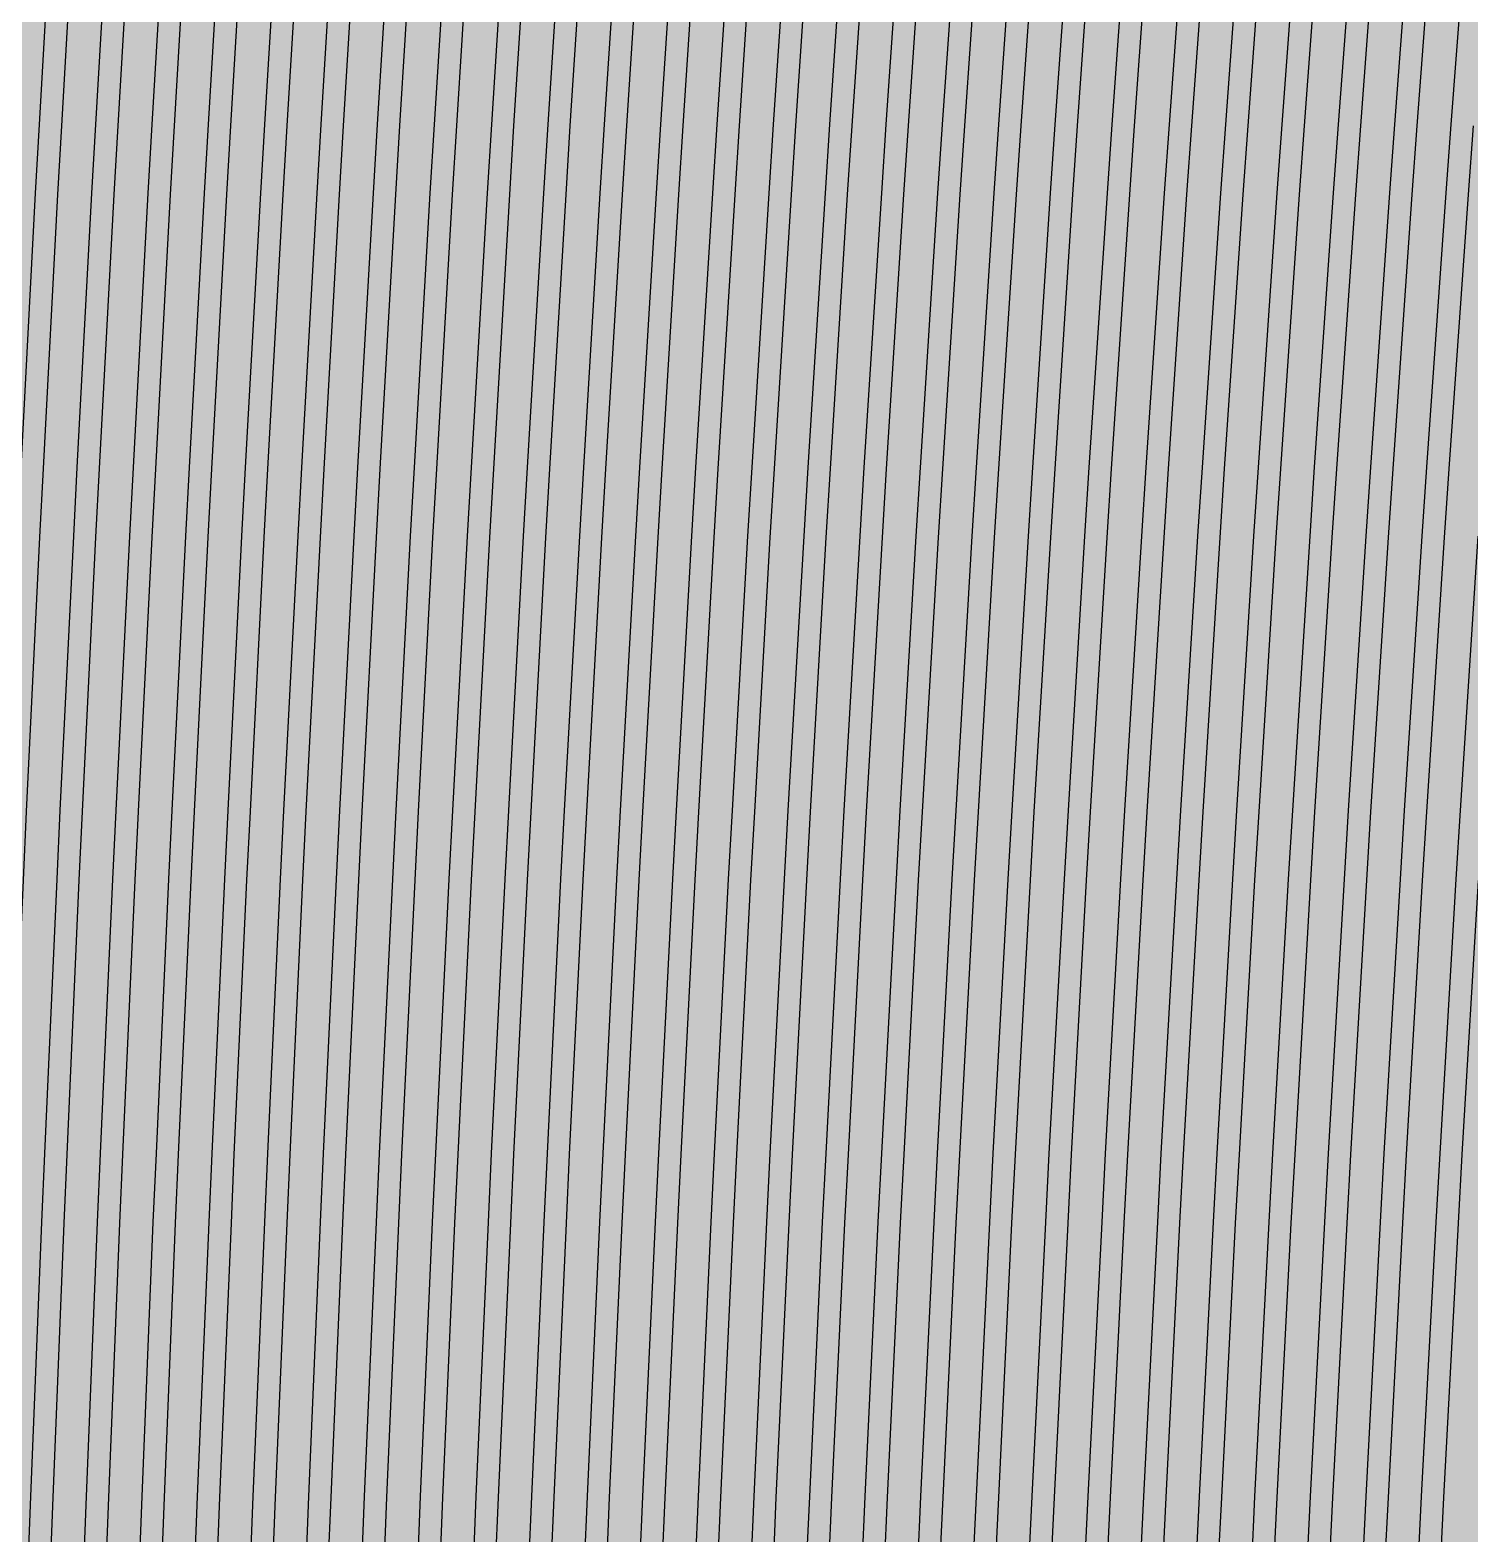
# Model space of a CAD drawing. Header units: metres. Extents: x -7240 to 10960, y -29667 to 1823.
# Drawn here: x 2251.9 to 2383.1, y -17426.4 to -17289.4 of the extents above; entities that cross this region are included whole.
import ezdxf

# ---------------------------------------------------------------- set-up
doc = ezdxf.new("R2010")
doc.units = ezdxf.units.M
doc.layers.add('Metal1', color=4, linetype='CONTINUOUS')
doc.layers.add('Polyimide', color=7, linetype='CONTINUOUS')

msp = doc.modelspace()

# ---------------------------------------------------------------- hatches: boundary and pattern name
at = {"layer": 'Polyimide'}
msp.add_hatch(color=7, dxfattribs=at).paths.add_polyline_path([(4088.45, -11806.89), (4098.72, -11851.21), (4115.58, -11893.47), (4138.63, -11932.7), (4167.35, -11967.99), (4201.08, -11998.53), (4239.03, -12023.62), (4280.35, -12042.68), (4349.18, -12073.73), (4413.2, -12113.76), (4471.26, -12162.04), (4522.3, -12217.69), (4565.39, -12279.7), (4599.74, -12346.94), (4624.73, -12418.19), (4639.91, -12492.16), (4645, -12567.5), (4639.91, -12642.84), (4624.73, -12716.8), (4599.74, -12788.06), (4565.39, -12855.3), (4522.3, -12917.31), (4471.26, -12972.96), (4413.2, -13021.24), (4349.18, -13061.27), (4280.35, -13092.32), (4239.03, -13111.38), (4201.08, -13136.47), (4167.35, -13167.01), (4138.63, -13202.3), (4115.58, -13241.52), (4098.72, -13283.78), (4088.45, -13328.11), (4085, -13373.48), (4085, -13567.5), (4099.45, -13861.55), (4142.64, -14152.77), (4214.18, -14438.35), (4313.36, -14715.55), (4439.24, -14981.69), (4590.59, -15234.21), (4765.97, -15470.68), (4963.68, -15688.82), (5181.82, -15886.53), (5418.29, -16061.91), (5670.81, -16213.26), (5936.95, -16339.14), (6214.15, -16438.32), (6499.73, -16509.85), (6790.95, -16553.05), (7085, -16567.5), (9960.38, -16567.5), (10038.79, -16571.35), (10116.45, -16582.87), (10192.6, -16601.95), (10266.52, -16628.4), (10337.49, -16661.96), (10404.83, -16702.32), (10467.89, -16749.09), (10526.06, -16801.81), (10578.78, -16859.98), (10625.55, -16923.04), (10665.91, -16990.38), (10699.48, -17061.35), (10725.93, -17135.27), (10745, -17211.43), (10756.52, -17289.08), (10760.38, -17367.5), (10760.38, -21957.3), (10721.61, -22012.91), (10685.97, -22070.59), (10653.58, -22130.14), (10624.53, -22191.39), (10598.92, -22254.16), (10576.82, -22318.25), (10558.3, -22383.46), (10543.41, -22449.6), (10532.21, -22516.46), (10524.72, -22583.84), (10520.97, -22651.53), (10520.97, -22719.32), (10524.72, -22787.01), (10532.21, -22854.38), (10543.41, -22921.24), (10558.3, -22987.38), (10576.82, -23052.6), (10598.92, -23116.68), (10624.53, -23179.45), (10653.58, -23240.71), (10685.97, -23300.26), (10721.61, -23357.93), (10760.38, -23413.54), (10760.38, -28667.5), (10756.52, -28745.91), (10745, -28823.57), (10725.93, -28899.73), (10699.48, -28973.65), (10665.91, -29044.62), (10625.55, -29111.96), (10578.78, -29175.01), (10526.06, -29233.19), (10467.89, -29285.91), (10404.83, -29332.68), (10337.49, -29373.04), (10266.52, -29406.6), (10192.6, -29433.05), (10116.45, -29452.13), (10038.79, -29463.65), (9960.38, -29467.5), (-6239.63, -29467.5), (-6318.04, -29463.65), (-6395.7, -29452.13), (-6471.85, -29433.05), (-6545.77, -29406.6), (-6616.74, -29373.04), (-6684.08, -29332.68), (-6747.14, -29285.91), (-6805.31, -29233.19), (-6858.03, -29175.01), (-6904.8, -29111.96), (-6945.16, -29044.62), (-6978.73, -28973.65), (-7005.18, -28899.73), (-7024.25, -28823.57), (-7035.77, -28745.91), (-7039.63, -28667.5), (-7039.63, -23426.32), (-6999.36, -23370.07), (-6962.33, -23311.63), (-6928.66, -23251.2), (-6898.45, -23188.96), (-6871.81, -23125.12), (-6848.81, -23059.88), (-6829.53, -22993.44), (-6814.04, -22926.02), (-6802.37, -22857.83), (-6794.57, -22789.09), (-6790.67, -22720.02), (-6790.67, -22650.84), (-6794.57, -22581.77), (-6802.37, -22513.03), (-6814.04, -22444.84), (-6829.53, -22377.42), (-6848.81, -22310.98), (-6871.81, -22245.74), (-6898.45, -22181.89), (-6928.66, -22119.66), (-6962.33, -22059.22), (-6999.36, -22000.79), (-7039.63, -21944.54), (-7039.63, -17367.5), (-7035.77, -17289.08), (-7024.25, -17211.43), (-7005.18, -17135.27), (-6978.73, -17061.35), (-6945.16, -16990.38), (-6904.8, -16923.04), (-6858.03, -16859.98), (-6805.31, -16801.81), (-6747.14, -16749.09), (-6684.08, -16702.32), (-6616.74, -16661.96), (-6545.77, -16628.4), (-6471.85, -16601.95), (-6395.7, -16582.87), (-6318.04, -16571.35), (-6239.63, -16567.5), (-3334, -16567.5), (-3039.95, -16553.05), (-2748.73, -16509.85), (-2463.15, -16438.32), (-2185.95, -16339.14), (-1919.81, -16213.26), (-1667.29, -16061.91), (-1430.82, -15886.53), (-1212.68, -15688.82), (-1014.97, -15470.68), (-839.59, -15234.21), (-688.24, -14981.69), (-562.36, -14715.55), (-463.18, -14438.35), (-391.64, -14152.77), (-348.45, -13861.55), (-334, -13567.5), (-334, -13373.48), (-337.45, -13328.11), (-347.72, -13283.78), (-364.58, -13241.52), (-387.63, -13202.3), (-416.35, -13167.01), (-450.08, -13136.47), (-488.03, -13111.38), (-529.35, -13092.32), (-529.35, -13092.32), (-598.18, -13061.27), (-662.2, -13021.24), (-720.26, -12972.96), (-771.3, -12917.31), (-814.39, -12855.3), (-848.74, -12788.06), (-873.73, -12716.8), (-888.91, -12642.84), (-894, -12567.5), (-888.91, -12492.16), (-873.73, -12418.19), (-848.74, -12346.94), (-814.39, -12279.7), (-771.3, -12217.69), (-720.26, -12162.04), (-662.2, -12113.76), (-598.18, -12073.73), (-529.35, -12042.68), (-488.03, -12023.62), (-450.08, -11998.53), (-416.35, -11967.99), (-387.63, -11932.7), (-364.58, -11893.47), (-347.72, -11851.21), (-337.45, -11806.89), (-334, -11761.52), (-334, -11074.31), (-337.45, -11028.94), (-347.72, -10984.62), (-364.58, -10942.36), (-387.63, -10903.13), (-416.35, -10867.84), (-450.08, -10837.3), (-488.03, -10812.21), (-529.35, -10793.16), (-529.35, -10793.16), (-598.18, -10762.1), (-662.2, -10722.07), (-720.26, -10673.8), (-771.3, -10618.15), (-814.39, -10556.13), (-848.74, -10488.89), (-873.73, -10417.64), (-888.91, -10343.67), (-894, -10268.33), (-888.91, -10192.99), (-873.73, -10119.03), (-848.74, -10047.77), (-814.39, -9980.53), (-771.3, -9918.52), (-720.26, -9862.87), (-662.2, -9814.59), (-598.18, -9774.56), (-529.35, -9743.51), (-488.03, -9724.45), (-450.08, -9699.36), (-416.35, -9668.82), (-387.63, -9633.53), (-364.58, -9594.31), (-347.72, -9552.05), (-337.45, -9507.72), (-334, -9462.35), (-334, -8775.14), (-337.45, -8729.78), (-347.72, -8685.45), (-364.58, -8643.19), (-387.63, -8603.96), (-416.35, -8568.68), (-450.08, -8538.14), (-488.03, -8513.05), (-529.35, -8493.99), (-529.35, -8493.99), (-598.18, -8462.94), (-662.2, -8422.91), (-720.26, -8374.63), (-771.3, -8318.98), (-814.39, -8256.97), (-848.74, -8189.73), (-873.73, -8118.47), (-888.91, -8044.5), (-894, -7969.17), (-888.91, -7893.83), (-873.73, -7819.86), (-848.74, -7748.61), (-814.39, -7681.36), (-771.3, -7619.35), (-720.26, -7563.7), (-662.2, -7515.42), (-598.18, -7475.4), (-529.35, -7444.34), (-529.35, -7444.34), (-488.03, -7425.28), (-450.08, -7400.2), (-416.35, -7369.66), (-387.63, -7334.37), (-364.58, -7295.14), (-347.72, -7252.88), (-337.45, -7208.56), (-334, -7163.19), (-334, -6475.98), (-337.45, -6430.61), (-347.72, -6386.29), (-364.58, -6344.02), (-387.63, -6304.8), (-416.35, -6269.51), (-450.08, -6238.97), (-488.03, -6213.88), (-529.35, -6194.82), (-529.35, -6194.82), (-598.18, -6163.77), (-662.2, -6123.74), (-720.26, -6075.46), (-771.3, -6019.81), (-814.39, -5957.8), (-848.74, -5890.56), (-873.73, -5819.31), (-888.91, -5745.34), (-894, -5670), (-888.91, -5594.66), (-873.73, -5520.69), (-848.74, -5449.44), (-814.39, -5382.2), (-771.3, -5320.19), (-720.26, -5264.54), (-662.2, -5216.26), (-598.18, -5176.23), (-529.35, -5145.18), (-529.35, -5145.18), (-488.03, -5126.12), (-450.08, -5101.03), (-416.35, -5070.49), (-387.63, -5035.2), (-364.58, -4995.98), (-347.72, -4953.71), (-337.45, -4909.39), (-334, -4864.02), (-334, 380), (-334, 1522.5), (-289, 1522.5), (-288.78, 1515.63), (-288.1, 1508.79), (-286.98, 1502.02), (-285.42, 1495.32), (-283.43, 1488.75), (-281.01, 1482.32), (-278.17, 1476.06), (-274.93, 1470), (-271.3, 1464.17), (-267.3, 1458.58), (-262.94, 1453.27), (-258.25, 1448.25), (-253.23, 1443.56), (-247.92, 1439.2), (-242.33, 1435.2), (-236.5, 1431.57), (-230.44, 1428.33), (-224.18, 1425.49), (-217.75, 1423.07), (-211.18, 1421.08), (-204.48, 1419.52), (-197.71, 1418.4), (-190.87, 1417.72), (-184, 1417.5), (-177.13, 1417.72), (-170.29, 1418.4), (-163.52, 1419.52), (-156.82, 1421.08), (-150.25, 1423.07), (-143.82, 1425.49), (-137.56, 1428.33), (-131.5, 1431.57), (-125.67, 1435.2), (-120.08, 1439.2), (-114.77, 1443.56), (-109.75, 1448.25), (-105.06, 1453.27), (-100.7, 1458.58), (-96.7, 1464.17), (-93.07, 1470), (-89.83, 1476.06), (-86.99, 1482.32), (-84.57, 1488.75), (-82.58, 1495.32), (-81.02, 1502.02), (-79.9, 1508.79), (-79.22, 1515.63), (-79, 1522.5), (1786, 1522.5), (3835, 1522.5), (3835.21, 1529.04), (3835.86, 1535.55), (3836.92, 1542.01), (3838.41, 1548.38), (3840.31, 1554.64), (3842.61, 1560.77), (3845.31, 1566.73), (3848.4, 1572.5), (3851.85, 1578.06), (3855.66, 1583.38), (3859.82, 1588.43), (3864.29, 1593.21), (3869.07, 1597.68), (3874.12, 1601.84), (3879.44, 1605.65), (3885, 1609.1), (3890.77, 1612.19), (3896.73, 1614.89), (3902.86, 1617.19), (3909.12, 1619.09), (3915.49, 1620.58), (3921.95, 1621.64), (3928.46, 1622.29), (3935, 1622.5), (3941.54, 1622.29), (3948.05, 1621.64), (3954.51, 1620.58), (3960.88, 1619.09), (3967.14, 1617.19), (3973.27, 1614.89), (3979.23, 1612.19), (3985, 1609.1), (3990.56, 1605.65), (3995.88, 1601.84), (4000.93, 1597.68), (4005.71, 1593.21), (4010.18, 1588.43), (4014.34, 1583.38), (4018.15, 1578.06), (4021.6, 1572.5), (4024.69, 1566.73), (4027.39, 1560.77), (4029.69, 1554.64), (4031.59, 1548.38), (4033.08, 1542.01), (4034.14, 1535.55), (4034.79, 1529.04), (4035, 1522.5), (4085, 1522.5), (4085, 380), (4085, 330), (4085, -4864.02), (4088.45, -4909.39), (4098.72, -4953.71), (4115.58, -4995.98), (4138.63, -5035.2), (4167.35, -5070.49), (4201.08, -5101.03), (4239.03, -5126.12), (4280.35, -5145.18), (4280.35, -5145.18), (4349.18, -5176.23), (4413.2, -5216.26), (4471.26, -5264.54), (4522.3, -5320.19), (4565.39, -5382.2), (4599.74, -5449.44), (4624.73, -5520.69), (4639.91, -5594.66), (4645, -5670), (4639.91, -5745.34), (4624.73, -5819.31), (4599.74, -5890.56), (4565.39, -5957.8), (4522.3, -6019.81), (4471.26, -6075.46), (4413.2, -6123.74), (4349.18, -6163.77), (4280.35, -6194.82), (4239.03, -6213.88), (4201.08, -6238.97), (4167.35, -6269.51), (4138.63, -6304.8), (4115.58, -6344.02), (4098.72, -6386.29), (4088.45, -6430.61), (4085, -6475.98), (4085, -11761.52), (4088.45, -11806.89)])

# ---------------------------------------------------------------- linework, layer by layer
at = {"layer": 'Metal1'}
for points in [[(2242.78, -17579.2), (2243.21, -17554.21), (2243.34, -17547.96), (2243.88, -17522.96), (2244.04, -17516.71), (2244.69, -17491.72), (2244.87, -17485.47), (2245.64, -17460.47), (2245.84, -17454.22), (2246.72, -17429.23), (2246.96, -17422.98), (2247.94, -17397.98), (2248.21, -17391.73), (2249.31, -17366.74), (2249.6, -17360.49), (2250.81, -17335.49), (2251.13, -17329.24), (2252.45, -17304.25), (2252.8, -17297.99), (2254.24, -17273)], [(2256.23, -17273.12), (2254.79, -17298.11), (2254.45, -17304.36), (2253.12, -17329.34), (2252.81, -17335.59), (2251.59, -17360.58), (2251.3, -17366.83), (2250.2, -17391.82), (2249.94, -17398.06), (2248.95, -17423.05), (2248.72, -17429.3), (2247.84, -17454.29), (2247.64, -17460.54), (2246.87, -17485.53), (2246.69, -17491.77), (2246.03, -17516.76), (2245.88, -17523.01), (2245.34, -17548), (2245.21, -17554.25), (2244.78, -17579.24)], [(2247.79, -17579.2), (2248.23, -17554.21), (2248.36, -17547.96), (2248.91, -17522.96), (2249.06, -17516.71), (2249.73, -17491.72), (2249.91, -17485.47), (2250.68, -17460.47), (2250.89, -17454.22), (2251.78, -17429.23), (2252.02, -17422.98), (2253.02, -17397.98), (2253.28, -17391.73), (2254.4, -17366.74), (2254.69, -17360.49), (2255.92, -17335.49), (2256.24, -17329.24), (2257.58, -17304.25), (2257.93, -17297.99), (2259.39, -17273)], [(2261.38, -17273.12), (2259.93, -17298.11), (2259.58, -17304.36), (2258.24, -17329.34), (2257.91, -17335.59), (2256.69, -17360.58), (2256.39, -17366.83), (2255.28, -17391.82), (2255.02, -17398.07), (2254.02, -17423.05), (2253.78, -17429.3), (2252.89, -17454.29), (2252.68, -17460.54), (2251.91, -17485.53), (2251.73, -17491.77), (2251.06, -17516.76), (2250.91, -17523.01), (2250.35, -17548), (2250.23, -17554.25), (2249.79, -17579.24)], [(2252.8, -17579.2), (2253.25, -17554.21), (2253.37, -17547.96), (2253.93, -17522.96), (2254.09, -17516.71), (2254.76, -17491.72), (2254.94, -17485.47), (2255.73, -17460.47), (2255.94, -17454.22), (2256.84, -17429.23), (2257.08, -17422.98), (2258.09, -17397.98), (2258.36, -17391.73), (2259.49, -17366.74), (2259.78, -17360.48), (2261.02, -17335.49), (2261.35, -17329.24), (2262.71, -17304.25), (2263.06, -17297.99), (2264.54, -17273)], [(2266.53, -17273.12), (2265.06, -17298.11), (2264.7, -17304.36), (2263.35, -17329.35), (2263.02, -17335.59), (2261.78, -17360.58), (2261.48, -17366.83), (2260.36, -17391.82), (2260.09, -17398.07), (2259.08, -17423.05), (2258.84, -17429.3), (2257.94, -17454.29), (2257.73, -17460.54), (2256.94, -17485.53), (2256.76, -17491.77), (2256.09, -17516.76), (2255.93, -17523.01), (2255.37, -17548), (2255.25, -17554.25), (2254.8, -17579.24)], [(2257.81, -17579.2), (2258.26, -17554.21), (2258.39, -17547.96), (2258.96, -17522.96), (2259.11, -17516.71), (2259.79, -17491.72), (2259.98, -17485.47), (2260.77, -17460.47), (2260.99, -17454.22), (2261.9, -17429.23), (2262.14, -17422.98), (2263.16, -17397.98), (2263.44, -17391.73), (2264.58, -17366.74), (2264.88, -17360.48), (2266.13, -17335.49), (2266.46, -17329.24), (2267.84, -17304.25), (2268.19, -17297.99), (2269.68, -17273)], [(2271.68, -17273.12), (2270.19, -17298.11), (2269.83, -17304.36), (2268.46, -17329.35), (2268.13, -17335.59), (2266.87, -17360.58), (2266.57, -17366.83), (2265.43, -17391.82), (2265.16, -17398.07), (2264.14, -17423.05), (2263.9, -17429.3), (2262.99, -17454.29), (2262.77, -17460.54), (2261.98, -17485.53), (2261.79, -17491.77), (2261.11, -17516.76), (2260.96, -17523.01), (2260.39, -17548), (2260.26, -17554.25), (2259.81, -17579.24)], [(2262.82, -17579.2), (2263.28, -17554.21), (2263.41, -17547.96), (2263.98, -17522.96), (2264.14, -17516.71), (2264.83, -17491.72), (2265.02, -17485.47), (2265.82, -17460.47), (2266.04, -17454.22), (2266.96, -17429.23), (2267.2, -17422.97), (2268.24, -17397.98), (2268.51, -17391.73), (2269.67, -17366.74), (2269.97, -17360.48), (2271.24, -17335.49), (2271.57, -17329.24), (2272.96, -17304.25), (2273.33, -17297.99), (2274.83, -17273)], [(2276.83, -17273.12), (2275.32, -17298.11), (2274.96, -17304.36), (2273.57, -17329.35), (2273.24, -17335.6), (2271.97, -17360.58), (2271.66, -17366.83), (2270.51, -17391.82), (2270.24, -17398.07), (2269.2, -17423.06), (2268.95, -17429.3), (2268.03, -17454.29), (2267.82, -17460.54), (2267.01, -17485.53), (2266.83, -17491.78), (2266.14, -17516.76), (2265.98, -17523.01), (2265.41, -17548), (2265.28, -17554.25), (2264.82, -17579.24)], [(2267.83, -17579.2), (2268.3, -17554.21), (2268.43, -17547.96), (2269.01, -17522.96), (2269.17, -17516.71), (2269.86, -17491.72), (2270.05, -17485.47), (2270.87, -17460.47), (2271.08, -17454.22), (2272.01, -17429.23), (2272.26, -17422.97), (2273.31, -17397.98), (2273.59, -17391.73), (2274.76, -17366.74), (2275.06, -17360.48), (2276.35, -17335.49), (2276.69, -17329.24), (2278.09, -17304.25), (2278.46, -17297.99), (2279.98, -17273)], [(2281.98, -17273.12), (2280.45, -17298.11), (2280.09, -17304.36), (2278.68, -17329.35), (2278.35, -17335.6), (2277.06, -17360.58), (2276.75, -17366.83), (2275.59, -17391.82), (2275.31, -17398.07), (2274.26, -17423.06), (2274.01, -17429.3), (2273.08, -17454.29), (2272.86, -17460.54), (2272.05, -17485.53), (2271.86, -17491.78), (2271.17, -17516.76), (2271.01, -17523.01), (2270.43, -17548), (2270.3, -17554.25), (2269.83, -17579.24)], [(2272.84, -17579.2), (2273.31, -17554.21), (2273.44, -17547.96), (2274.03, -17522.96), (2274.19, -17516.71), (2274.9, -17491.72), (2275.09, -17485.46), (2275.91, -17460.47), (2276.13, -17454.22), (2277.07, -17429.23), (2277.32, -17422.97), (2278.38, -17397.98), (2278.66, -17391.73), (2279.85, -17366.74), (2280.16, -17360.48), (2281.46, -17335.49), (2281.8, -17329.24), (2283.22, -17304.24), (2283.59, -17297.99), (2285.13, -17273)], [(2287.13, -17273.13), (2285.59, -17298.11), (2285.22, -17304.36), (2283.79, -17329.35), (2283.45, -17335.6), (2282.15, -17360.58), (2281.84, -17366.83), (2280.66, -17391.82), (2280.38, -17398.07), (2279.32, -17423.06), (2279.07, -17429.3), (2278.13, -17454.29), (2277.91, -17460.54), (2277.09, -17485.53), (2276.9, -17491.78), (2276.19, -17516.76), (2276.03, -17523.01), (2275.44, -17548), (2275.31, -17554.25), (2274.84, -17579.24)], [(2277.86, -17579.2), (2278.33, -17554.21), (2278.47, -17547.96), (2279.06, -17522.96), (2279.23, -17516.71), (2279.94, -17491.72), (2280.14, -17485.46), (2280.97, -17460.47), (2281.2, -17454.22), (2282.15, -17429.23), (2282.41, -17422.97), (2283.49, -17397.98), (2283.77, -17391.73), (2284.97, -17366.73), (2285.28, -17360.48), (2286.6, -17335.49), (2286.95, -17329.24), (2288.39, -17304.24), (2288.77, -17297.99), (2290.34, -17273)], [(2292.33, -17273.13), (2290.77, -17298.11), (2290.39, -17304.36), (2288.95, -17329.35), (2288.6, -17335.6), (2287.28, -17360.58), (2286.97, -17366.83), (2285.77, -17391.82), (2285.48, -17398.07), (2284.41, -17423.06), (2284.15, -17429.3), (2283.2, -17454.29), (2282.97, -17460.54), (2282.14, -17485.53), (2281.94, -17491.78), (2281.23, -17516.76), (2281.06, -17523.01), (2280.47, -17548), (2280.33, -17554.25), (2279.86, -17579.24)], [(2282.88, -17579.2), (2283.36, -17554.21), (2283.5, -17547.96), (2284.1, -17522.96), (2284.27, -17516.71), (2285, -17491.72), (2285.2, -17485.46), (2286.05, -17460.47), (2286.28, -17454.22), (2287.25, -17429.23), (2287.51, -17422.97), (2288.6, -17397.98), (2288.89, -17391.73), (2290.11, -17366.73), (2290.44, -17360.48), (2291.78, -17335.49), (2292.13, -17329.23), (2293.6, -17304.24), (2293.99, -17297.99), (2295.58, -17273)], [(2297.58, -17273.13), (2295.98, -17298.11), (2295.6, -17304.36), (2294.13, -17329.35), (2293.78, -17335.6), (2292.43, -17360.59), (2292.11, -17366.83), (2290.89, -17391.82), (2290.6, -17398.07), (2289.51, -17423.06), (2289.25, -17429.31), (2288.27, -17454.29), (2288.05, -17460.54), (2287.2, -17485.53), (2287, -17491.78), (2286.27, -17516.77), (2286.1, -17523.01), (2285.5, -17548), (2285.36, -17554.25), (2284.87, -17579.24)], [(2287.89, -17579.2), (2288.38, -17554.21), (2288.51, -17547.96), (2289.13, -17522.96), (2289.3, -17516.71), (2290.03, -17491.72), (2290.23, -17485.46), (2291.09, -17460.47), (2291.32, -17454.22), (2292.31, -17429.22), (2292.57, -17422.97), (2293.68, -17397.98), (2293.97, -17391.73), (2295.2, -17366.73), (2295.53, -17360.48), (2296.89, -17335.49), (2297.24, -17329.23), (2298.73, -17304.24), (2299.12, -17297.99), (2300.73, -17273)], [(2302.73, -17273.13), (2301.11, -17298.11), (2300.73, -17304.36), (2299.24, -17329.35), (2298.88, -17335.6), (2297.53, -17360.59), (2297.2, -17366.83), (2295.97, -17391.82), (2295.68, -17398.07), (2294.57, -17423.06), (2294.31, -17429.31), (2293.32, -17454.29), (2293.09, -17460.54), (2292.23, -17485.53), (2292.03, -17491.78), (2291.3, -17516.77), (2291.13, -17523.01), (2290.51, -17548), (2290.38, -17554.25), (2289.89, -17579.24)], [(2292.9, -17579.2), (2293.39, -17554.21), (2293.53, -17547.95), (2294.15, -17522.96), (2294.32, -17516.71), (2295.07, -17491.72), (2295.27, -17485.46), (2296.14, -17460.47), (2296.37, -17454.22), (2297.37, -17429.22), (2297.63, -17422.97), (2298.75, -17397.98), (2299.05, -17391.73), (2300.29, -17366.73), (2300.62, -17360.48), (2302, -17335.49), (2302.36, -17329.23), (2303.86, -17304.24), (2304.25, -17297.99), (2305.88, -17273)], [(2307.87, -17273.13), (2306.25, -17298.11), (2305.85, -17304.36), (2304.35, -17329.35), (2303.99, -17335.6), (2302.62, -17360.59), (2302.29, -17366.84), (2301.04, -17391.82), (2300.75, -17398.07), (2299.63, -17423.06), (2299.36, -17429.31), (2298.37, -17454.29), (2298.14, -17460.54), (2297.27, -17485.53), (2297.07, -17491.78), (2296.32, -17516.77), (2296.15, -17523.01), (2295.53, -17548), (2295.39, -17554.25), (2294.9, -17579.24)], [(2297.91, -17579.2), (2298.41, -17554.21), (2298.55, -17547.95), (2299.18, -17522.96), (2299.35, -17516.71), (2300.1, -17491.72), (2300.3, -17485.46), (2301.18, -17460.47), (2301.42, -17454.22), (2302.42, -17429.22), (2302.69, -17422.97), (2303.82, -17397.98), (2304.12, -17391.72), (2305.38, -17366.73), (2305.72, -17360.48), (2307.1, -17335.49), (2307.47, -17329.23), (2308.99, -17304.24), (2309.38, -17297.99), (2311.03, -17273)], [(2313.02, -17273.13), (2311.38, -17298.12), (2310.98, -17304.37), (2309.46, -17329.35), (2309.1, -17335.6), (2307.71, -17360.59), (2307.38, -17366.84), (2306.12, -17391.82), (2305.82, -17398.07), (2304.69, -17423.06), (2304.42, -17429.31), (2303.42, -17454.29), (2303.18, -17460.54), (2302.3, -17485.53), (2302.1, -17491.78), (2301.35, -17516.77), (2301.18, -17523.01), (2300.55, -17548), (2300.41, -17554.25), (2299.91, -17579.24)], [(2302.92, -17579.2), (2303.42, -17554.21), (2303.57, -17547.95), (2304.2, -17522.96), (2304.37, -17516.71), (2305.13, -17491.72), (2305.34, -17485.46), (2306.23, -17460.47), (2306.47, -17454.22), (2307.48, -17429.22), (2307.75, -17422.97), (2308.9, -17397.98), (2309.2, -17391.72), (2310.47, -17366.73), (2310.81, -17360.48), (2312.21, -17335.49), (2312.58, -17329.23), (2314.11, -17304.24), (2314.51, -17297.99), (2316.18, -17273)], [(2318.17, -17273.13), (2316.51, -17298.12), (2316.11, -17304.37), (2314.58, -17329.35), (2314.21, -17335.6), (2312.81, -17360.59), (2312.47, -17366.84), (2311.2, -17391.82), (2310.9, -17398.07), (2309.75, -17423.06), (2309.48, -17429.31), (2308.47, -17454.3), (2308.23, -17460.54), (2307.34, -17485.53), (2307.13, -17491.78), (2306.37, -17516.77), (2306.2, -17523.01), (2305.57, -17548), (2305.42, -17554.25), (2304.92, -17579.24)], [(2307.93, -17579.2), (2308.44, -17554.21), (2308.58, -17547.95), (2309.22, -17522.96), (2309.4, -17516.71), (2310.17, -17491.71), (2310.38, -17485.46), (2311.27, -17460.47), (2311.51, -17454.22), (2312.54, -17429.22), (2312.81, -17422.97), (2313.97, -17397.98), (2314.28, -17391.72), (2315.56, -17366.73), (2315.9, -17360.48), (2317.32, -17335.49), (2317.69, -17329.23), (2319.24, -17304.24), (2319.64, -17297.99), (2321.33, -17272.99)], [(2323.32, -17273.13), (2321.64, -17298.12), (2321.24, -17304.37), (2319.69, -17329.35), (2319.32, -17335.6), (2317.9, -17360.59), (2317.56, -17366.84), (2316.27, -17391.82), (2315.97, -17398.07), (2314.81, -17423.06), (2314.54, -17429.31), (2313.51, -17454.3), (2313.27, -17460.54), (2312.38, -17485.53), (2312.17, -17491.78), (2311.4, -17516.77), (2311.22, -17523.01), (2310.58, -17548), (2310.44, -17554.25), (2309.93, -17579.24)], [(2312.94, -17579.2), (2313.46, -17554.21), (2313.6, -17547.95), (2314.25, -17522.96), (2314.43, -17516.71), (2315.2, -17491.71), (2315.41, -17485.46), (2316.32, -17460.47), (2316.56, -17454.22), (2317.6, -17429.22), (2317.88, -17422.97), (2319.04, -17397.98), (2319.35, -17391.72), (2320.65, -17366.73), (2320.99, -17360.48), (2322.43, -17335.49), (2322.8, -17329.23), (2324.37, -17304.24), (2324.78, -17297.98), (2326.48, -17272.99)], [(2328.47, -17273.13), (2326.77, -17298.12), (2326.36, -17304.37), (2324.8, -17329.35), (2324.42, -17335.6), (2322.99, -17360.59), (2322.65, -17366.84), (2321.35, -17391.82), (2321.04, -17398.07), (2319.87, -17423.06), (2319.6, -17429.31), (2318.56, -17454.3), (2318.32, -17460.54), (2317.41, -17485.53), (2317.2, -17491.78), (2316.43, -17516.77), (2316.25, -17523.01), (2315.6, -17548), (2315.46, -17554.25), (2314.94, -17579.24)], [(2317.95, -17579.2), (2318.47, -17554.21), (2318.62, -17547.95), (2319.27, -17522.96), (2319.45, -17516.71), (2320.24, -17491.71), (2320.45, -17485.46), (2321.37, -17460.47), (2321.61, -17454.22), (2322.66, -17429.22), (2322.94, -17422.97), (2324.12, -17397.98), (2324.43, -17391.72), (2325.74, -17366.73), (2326.09, -17360.48), (2327.54, -17335.49), (2327.91, -17329.23), (2329.5, -17304.24), (2329.91, -17297.98), (2331.63, -17272.99)], [(2333.62, -17273.13), (2331.9, -17298.12), (2331.49, -17304.37), (2329.91, -17329.35), (2329.53, -17335.6), (2328.08, -17360.59), (2327.74, -17366.84), (2326.43, -17391.83), (2326.12, -17398.07), (2324.94, -17423.06), (2324.66, -17429.31), (2323.61, -17454.3), (2323.36, -17460.54), (2322.45, -17485.53), (2322.24, -17491.78), (2321.45, -17516.77), (2321.27, -17523.01), (2320.62, -17548), (2320.47, -17554.25), (2319.95, -17579.24)], [(2322.96, -17579.2), (2323.49, -17554.21), (2323.64, -17547.95), (2324.3, -17522.96), (2324.48, -17516.71), (2325.27, -17491.71), (2325.49, -17485.46), (2326.41, -17460.47), (2326.66, -17454.21), (2327.72, -17429.22), (2328, -17422.97), (2329.19, -17397.98), (2329.51, -17391.72), (2330.83, -17366.73), (2331.18, -17360.48), (2332.64, -17335.48), (2333.03, -17329.23), (2334.62, -17304.24), (2335.04, -17297.98), (2336.78, -17272.99)], [(2338.77, -17273.13), (2337.04, -17298.12), (2336.62, -17304.37), (2335.02, -17329.35), (2334.64, -17335.6), (2333.18, -17360.59), (2332.83, -17366.84), (2331.5, -17391.83), (2331.19, -17398.07), (2330, -17423.06), (2329.72, -17429.31), (2328.66, -17454.3), (2328.41, -17460.54), (2327.48, -17485.53), (2327.27, -17491.78), (2326.48, -17516.77), (2326.3, -17523.02), (2325.64, -17548), (2325.49, -17554.25), (2324.96, -17579.24)], [(2327.97, -17579.2), (2328.51, -17554.21), (2328.66, -17547.95), (2329.32, -17522.96), (2329.51, -17516.71), (2330.3, -17491.71), (2330.52, -17485.46), (2331.46, -17460.47), (2331.71, -17454.21), (2332.78, -17429.22), (2333.06, -17422.97), (2334.26, -17397.98), (2334.58, -17391.72), (2335.92, -17366.73), (2336.27, -17360.48), (2337.75, -17335.48), (2338.14, -17329.23), (2339.75, -17304.24), (2340.17, -17297.98), (2341.92, -17272.99)], [(2343.92, -17273.13), (2342.17, -17298.12), (2341.75, -17304.37), (2340.13, -17329.36), (2339.75, -17335.6), (2338.27, -17360.59), (2337.92, -17366.84), (2336.58, -17391.83), (2336.26, -17398.07), (2335.06, -17423.06), (2334.77, -17429.31), (2333.7, -17454.3), (2333.45, -17460.55), (2332.52, -17485.53), (2332.3, -17491.78), (2331.5, -17516.77), (2331.32, -17523.02), (2330.65, -17548), (2330.51, -17554.25), (2329.97, -17579.24)], [(2332.98, -17579.2), (2333.52, -17554.21), (2333.67, -17547.95), (2334.35, -17522.96), (2334.53, -17516.71), (2335.34, -17491.71), (2335.56, -17485.46), (2336.5, -17460.47), (2336.75, -17454.21), (2337.83, -17429.22), (2338.12, -17422.97), (2339.34, -17397.98), (2339.66, -17391.72), (2341.01, -17366.73), (2341.37, -17360.47), (2342.86, -17335.48), (2343.25, -17329.23), (2344.88, -17304.24), (2345.3, -17297.98), (2347.07, -17272.99)], [(2349.07, -17273.14), (2347.3, -17298.12), (2346.87, -17304.37), (2345.25, -17329.36), (2344.86, -17335.61), (2343.36, -17360.59), (2343.01, -17366.84), (2341.66, -17391.83), (2341.33, -17398.08), (2340.12, -17423.06), (2339.83, -17429.31), (2338.75, -17454.3), (2338.5, -17460.55), (2337.56, -17485.53), (2337.34, -17491.78), (2336.53, -17516.77), (2336.35, -17523.02), (2335.67, -17548), (2335.52, -17554.25), (2334.98, -17579.24)], [(2338, -17579.2), (2338.54, -17554.2), (2338.7, -17547.95), (2339.38, -17522.96), (2339.57, -17516.71), (2340.39, -17491.71), (2340.61, -17485.46), (2341.56, -17460.47), (2341.82, -17454.21), (2342.91, -17429.22), (2343.21, -17422.97), (2344.44, -17397.97), (2344.76, -17391.72), (2346.14, -17366.73), (2346.5, -17360.47), (2348.01, -17335.48), (2348.4, -17329.23), (2350.05, -17304.24), (2350.49, -17297.98), (2352.28, -17272.99)], [(2354.27, -17273.14), (2352.48, -17298.12), (2352.05, -17304.37), (2350.4, -17329.36), (2350, -17335.61), (2348.49, -17360.59), (2348.13, -17366.84), (2346.76, -17391.83), (2346.44, -17398.08), (2345.2, -17423.06), (2344.91, -17429.31), (2343.82, -17454.3), (2343.56, -17460.55), (2342.61, -17485.53), (2342.38, -17491.78), (2341.57, -17516.77), (2341.38, -17523.02), (2340.7, -17548), (2340.54, -17554.25), (2340, -17579.24)], [(2343.02, -17579.2), (2343.57, -17554.2), (2343.73, -17547.95), (2344.42, -17522.96), (2344.61, -17516.71), (2345.44, -17491.71), (2345.67, -17485.46), (2346.64, -17460.47), (2346.9, -17454.21), (2348.01, -17429.22), (2348.31, -17422.97), (2349.56, -17397.97), (2349.89, -17391.72), (2351.28, -17366.73), (2351.65, -17360.47), (2353.18, -17335.48), (2353.58, -17329.23), (2355.26, -17304.24), (2355.7, -17297.98), (2357.52, -17272.99)], [(2359.52, -17273.14), (2357.7, -17298.12), (2357.26, -17304.37), (2355.58, -17329.36), (2355.18, -17335.61), (2353.64, -17360.59), (2353.28, -17366.84), (2351.89, -17391.83), (2351.55, -17398.08), (2350.3, -17423.06), (2350.01, -17429.31), (2348.9, -17454.3), (2348.64, -17460.55), (2347.67, -17485.53), (2347.44, -17491.78), (2346.61, -17516.77), (2346.42, -17523.02), (2345.73, -17548), (2345.57, -17554.25), (2345.02, -17579.24)], [(2348.03, -17579.2), (2348.59, -17554.2), (2348.74, -17547.95), (2349.44, -17522.96), (2349.64, -17516.71), (2350.48, -17491.71), (2350.7, -17485.46), (2351.68, -17460.47), (2351.95, -17454.21), (2353.07, -17429.22), (2353.37, -17422.97), (2354.63, -17397.97), (2354.96, -17391.72), (2356.37, -17366.73), (2356.74, -17360.47), (2358.29, -17335.48), (2358.7, -17329.23), (2360.39, -17304.24), (2360.83, -17297.98), (2362.67, -17272.99)], [(2364.67, -17273.14), (2362.83, -17298.12), (2362.39, -17304.37), (2360.69, -17329.36), (2360.29, -17335.61), (2358.74, -17360.59), (2358.37, -17366.84), (2356.96, -17391.83), (2356.63, -17398.08), (2355.36, -17423.06), (2355.07, -17429.31), (2353.94, -17454.3), (2353.68, -17460.55), (2352.7, -17485.53), (2352.47, -17491.78), (2351.63, -17516.77), (2351.44, -17523.02), (2350.74, -17548.01), (2350.59, -17554.25), (2350.03, -17579.24)], [(2353.04, -17579.2), (2353.6, -17554.2), (2353.76, -17547.95), (2354.47, -17522.96), (2354.66, -17516.71), (2355.51, -17491.71), (2355.74, -17485.46), (2356.73, -17460.47), (2356.99, -17454.21), (2358.13, -17429.22), (2358.43, -17422.97), (2359.7, -17397.97), (2360.04, -17391.72), (2361.46, -17366.73), (2361.83, -17360.47), (2363.4, -17335.48), (2363.81, -17329.23), (2365.52, -17304.23), (2365.96, -17297.98), (2367.82, -17272.99)], [(2369.81, -17273.14), (2367.96, -17298.12), (2367.51, -17304.37), (2365.8, -17329.36), (2365.39, -17335.61), (2363.83, -17360.59), (2363.46, -17366.84), (2362.04, -17391.83), (2361.7, -17398.08), (2360.43, -17423.06), (2360.12, -17429.31), (2358.99, -17454.3), (2358.73, -17460.55), (2357.74, -17485.53), (2357.51, -17491.78), (2356.66, -17516.77), (2356.47, -17523.02), (2355.76, -17548.01), (2355.6, -17554.25), (2355.04, -17579.24)], [(2358.05, -17579.2), (2358.62, -17554.2), (2358.78, -17547.95), (2359.49, -17522.96), (2359.69, -17516.7), (2360.54, -17491.71), (2360.78, -17485.46), (2361.77, -17460.47), (2362.04, -17454.21), (2363.19, -17429.22), (2363.49, -17422.96), (2364.78, -17397.97), (2365.12, -17391.72), (2366.55, -17366.73), (2366.93, -17360.47), (2368.51, -17335.48), (2368.92, -17329.22), (2370.65, -17304.23), (2371.1, -17297.98), (2372.97, -17272.99)], [(2374.96, -17273.14), (2373.09, -17298.12), (2372.64, -17304.37), (2370.92, -17329.36), (2370.5, -17335.61), (2368.92, -17360.59), (2368.55, -17366.84), (2367.11, -17391.83), (2366.77, -17398.08), (2365.49, -17423.06), (2365.18, -17429.31), (2364.04, -17454.3), (2363.77, -17460.55), (2362.77, -17485.54), (2362.54, -17491.78), (2361.69, -17516.77), (2361.49, -17523.02), (2360.78, -17548.01), (2360.62, -17554.25), (2360.05, -17579.24)], [(2363.06, -17579.2), (2363.64, -17554.2), (2363.8, -17547.95), (2364.52, -17522.96), (2364.71, -17516.7), (2365.58, -17491.71), (2365.81, -17485.46), (2366.82, -17460.47), (2367.09, -17454.21), (2368.24, -17429.22), (2368.55, -17422.96), (2369.85, -17397.97), (2370.19, -17391.72), (2371.64, -17366.73), (2372.02, -17360.47), (2373.61, -17335.48), (2374.03, -17329.22), (2375.77, -17304.23), (2376.23, -17297.98), (2378.12, -17272.99)], [(2380.11, -17273.14), (2378.22, -17298.13), (2377.77, -17304.38), (2376.03, -17329.36), (2375.61, -17335.61), (2374.02, -17360.6), (2373.64, -17366.84), (2372.19, -17391.83), (2371.85, -17398.08), (2370.55, -17423.07), (2370.24, -17429.31), (2369.09, -17454.3), (2368.82, -17460.55), (2367.81, -17485.54), (2367.58, -17491.78), (2366.71, -17516.77), (2366.51, -17523.02), (2365.8, -17548.01), (2365.63, -17554.25), (2365.06, -17579.24)], [(2368.07, -17579.2), (2368.65, -17554.2), (2368.81, -17547.95), (2369.54, -17522.96), (2369.74, -17516.7), (2370.61, -17491.71), (2370.85, -17485.46), (2371.87, -17460.46), (2372.14, -17454.21), (2373.3, -17429.22), (2373.61, -17422.96), (2374.92, -17397.97), (2375.27, -17391.72), (2376.73, -17366.73), (2377.11, -17360.47), (2378.72, -17335.48), (2379.14, -17329.22), (2380.9, -17304.23), (2381.36, -17297.98), (2383.27, -17272.99)], [(2383.35, -17298.13), (2382.9, -17304.38), (2381.14, -17329.36), (2380.72, -17335.61), (2379.11, -17360.6), (2378.73, -17366.85), (2377.27, -17391.83), (2376.92, -17398.08), (2375.61, -17423.07), (2375.3, -17429.31), (2374.14, -17454.3), (2373.86, -17460.55), (2372.85, -17485.54), (2372.61, -17491.78), (2371.74, -17516.77), (2371.54, -17523.02), (2370.81, -17548.01), (2370.65, -17554.25), (2370.07, -17579.24)], [(2373.08, -17579.2), (2373.67, -17554.2), (2373.83, -17547.95), (2374.56, -17522.96), (2374.77, -17516.7), (2375.65, -17491.71), (2375.88, -17485.46), (2376.91, -17460.46), (2377.19, -17454.21), (2378.36, -17429.22), (2378.67, -17422.96), (2380, -17397.97), (2380.35, -17391.72), (2381.82, -17366.73), (2382.21, -17360.47), (2383.83, -17335.48)], [(2383.82, -17366.85), (2382.34, -17391.83), (2381.99, -17398.08), (2380.67, -17423.07), (2380.36, -17429.31), (2379.18, -17454.3), (2378.91, -17460.55), (2377.88, -17485.54), (2377.64, -17491.78), (2376.76, -17516.77), (2376.56, -17523.02), (2375.83, -17548.01), (2375.67, -17554.25), (2375.08, -17579.24), (2374.95, -17585.49), (2374.51, -17610.48), (2374.42, -17616.72), (2374.13, -17641.71), (2374.08, -17647.96), (2373.93, -17672.95), (2373.91, -17679.19), (2373.87, -17704.18), (2373.87, -18191.69)]]:
    msp.add_lwpolyline(points, dxfattribs=at)

doc.saveas('drawing.dxf')
